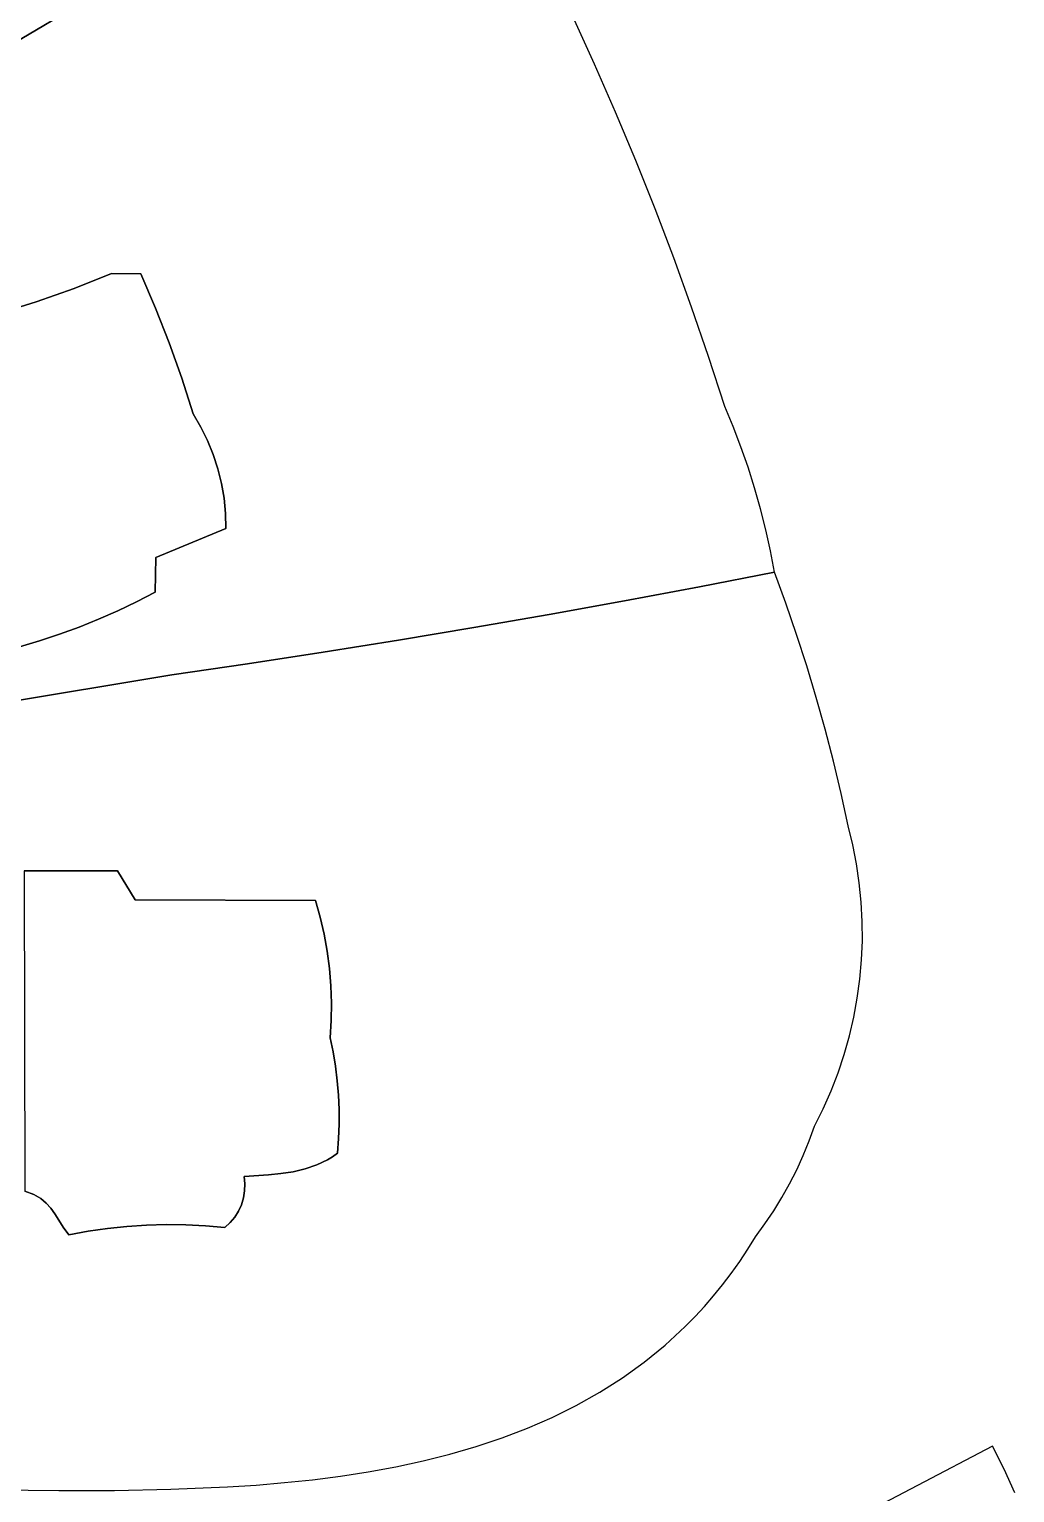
# Model space of a CAD drawing. Header units: inches. Extents: x 37.2 to 70.6, y 17.4 to 61.6.
# Drawn here: x 65.99 to 70.38, y 32.02 to 38.55 of the extents above; entities that cross this region are included whole.
import ezdxf

# ---------------------------------------------------------------- set-up
doc = ezdxf.new("R2010")
doc.units = ezdxf.units.IN
doc.layers.add('SURFACES_FOR_SKETCHUP', color=7, linetype='Continuous')

msp = doc.modelspace()

# ---------------------------------------------------------------- linework, layer by layer
at = {"layer": 'SURFACES_FOR_SKETCHUP'}
for points, invisible_edges in [([(65.8875, 38.4629), (66.6681, 38.9266), (65.7103, 38.9939)], 10), ([(65.8875, 38.4629), (66.4895, 37.4575), (66.6681, 38.9266)], 3), ([(66.4895, 37.4575), (68.4153, 38.6043), (66.6681, 38.9266)], 11), ([(68.4153, 38.6043), (66.4895, 37.4575), (68.5121, 38.3919)], 3), ([(66.023, 37.3321), (65.8875, 38.4629), (65.8514, 37.2789)], 3), ([(66.1925, 37.3917), (65.8875, 38.4629), (66.023, 37.3321)], 3), ([(66.3596, 37.4577), (65.8875, 38.4629), (66.1925, 37.3917)], 3), ([(66.4895, 37.4575), (65.8875, 38.4629), (66.3596, 37.4577)], 3), ([(68.5121, 38.3919), (66.4895, 37.4575), (68.6055, 38.1781)], 3), ([(66.5559, 37.3043), (68.6055, 38.1781), (66.4895, 37.4575)], 3), ([(68.6055, 38.1781), (66.5559, 37.3043), (68.6954, 37.9628)], 3), ([(66.617, 37.1489), (68.6954, 37.9628), (66.5559, 37.3043)], 3), ([(66.6727, 36.9915), (68.6954, 37.9628), (66.617, 37.1489)], 3), ([(68.6954, 37.9628), (66.6727, 36.9915), (68.7819, 37.7461)], 3), ([(66.7571, 36.7738), (68.7819, 37.7461), (66.6727, 36.9915)], 11), ([(66.7869, 36.7134), (68.7819, 37.7461), (66.7571, 36.7738)], 3), ([(68.7819, 37.7461), (66.7869, 36.7134), (68.8649, 37.528)], 3), ([(66.8122, 36.6512), (68.8649, 37.528), (66.7869, 36.7134)], 3), ([(68.8649, 37.528), (66.8122, 36.6512), (68.9443, 37.3086)], 3), ([(66.1925, 37.3917), (66.5559, 37.3043), (66.3596, 37.4577)], 3), ([(66.4895, 37.4575), (66.3596, 37.4577), (66.5559, 37.3043)], 2), ([(66.023, 37.3321), (66.617, 37.1489), (66.1925, 37.3917)], 3), ([(66.5559, 37.3043), (66.1925, 37.3917), (66.617, 37.1489)], 3), ([(65.8514, 37.2789), (66.7229, 36.8322), (66.023, 37.3321)], 3), ([(66.7229, 36.8322), (66.6727, 36.9915), (66.023, 37.3321)], 10), ([(66.617, 37.1489), (66.023, 37.3321), (66.6727, 36.9915)], 3), ([(65.8514, 37.2789), (65.3773, 36.4745), (66.557, 36.1915)], 11), ([(66.7229, 36.8322), (65.8514, 37.2789), (66.557, 36.1915)], 11), ([(68.9443, 37.3086), (66.8122, 36.6512), (67.9744, 35.8796)], 11), ([(67.9744, 35.8796), (68.31, 35.9379), (68.9443, 37.3086)], 10), ([(69.0202, 37.088), (68.9443, 37.3086), (68.31, 35.9379)], 10), ([(69.0926, 36.8661), (69.0202, 37.088), (68.31, 35.9379)], 10), ([(66.6727, 36.9915), (66.7229, 36.8322), (66.7571, 36.7738)], 8), ([(66.7229, 36.8322), (66.557, 36.1915), (66.7571, 36.7738)], 3), ([(68.31, 35.9379), (68.6451, 35.9985), (69.0926, 36.8661)], 10), ([(69.1296, 36.7767), (69.0926, 36.8661), (68.6451, 35.9985)], 10), ([(66.7571, 36.7738), (66.557, 36.1915), (66.7869, 36.7134)], 3), ([(69.164, 36.6863), (69.1296, 36.7767), (68.6451, 35.9985)], 10), ([(66.8122, 36.6512), (66.7869, 36.7134), (66.557, 36.1915)], 10), ([(69.1958, 36.5949), (69.164, 36.6863), (68.6451, 35.9985)], 10), ([(66.833, 36.5873), (66.8122, 36.6512), (66.557, 36.1915)], 10), ([(66.833, 36.5873), (67.9744, 35.8796), (66.8122, 36.6512)], 3), ([(66.833, 36.5873), (66.557, 36.1915), (66.8492, 36.5222)], 3), ([(66.8492, 36.5222), (67.9744, 35.8796), (66.833, 36.5873)], 3), ([(68.6451, 35.9985), (68.9799, 36.0614), (69.1958, 36.5949)], 10), ([(69.2249, 36.5028), (69.1958, 36.5949), (68.9799, 36.0614)], 10), ([(66.8492, 36.5222), (66.557, 36.1915), (66.8607, 36.456)], 3), ([(67.9744, 35.8796), (66.8492, 36.5222), (67.6384, 35.8236)], 3), ([(66.8607, 36.456), (67.6384, 35.8236), (66.8492, 36.5222)], 3), ([(69.2512, 36.4098), (69.2249, 36.5028), (68.9799, 36.0614)], 10), ([(65.4323, 36.3045), (66.557, 36.1915), (65.3773, 36.4745)], 3), ([(66.8675, 36.389), (66.8607, 36.456), (66.557, 36.1915)], 10), ([(66.8675, 36.389), (67.6384, 35.8236), (66.8607, 36.456)], 3), ([(69.2512, 36.4098), (68.9799, 36.0614), (69.2749, 36.316)], 3), ([(66.8695, 36.3214), (66.8675, 36.389), (66.557, 36.1915)], 2), ([(66.8695, 36.3214), (67.6384, 35.8236), (66.8675, 36.389)], 3), ([(65.491, 36.1357), (66.2152, 35.8817), (65.4323, 36.3045)], 3), ([(66.557, 36.1915), (65.4323, 36.3045), (66.2152, 35.8817)], 11), ([(66.8695, 36.3214), (66.557, 36.1915), (66.5544, 36.0379)], 8), ([(66.5544, 36.0379), (66.9654, 35.7186), (66.8695, 36.3214)], 11), ([(67.6384, 35.8236), (66.8695, 36.3214), (67.3021, 35.77)], 3), ([(67.3021, 35.77), (66.8695, 36.3214), (66.9654, 35.7186)], 3), ([(69.2959, 36.2216), (69.2749, 36.316), (68.9799, 36.0614)], 10), ([(69.3142, 36.1266), (69.2959, 36.2216), (68.9799, 36.0614)], 2), ([(66.3018, 35.9165), (66.557, 36.1915), (66.2152, 35.8817)], 3), ([(66.3018, 35.9165), (66.3873, 35.9542), (66.557, 36.1915)], 10), ([(66.4715, 35.9947), (66.557, 36.1915), (66.3873, 35.9542)], 3), ([(66.4715, 35.9947), (66.5544, 36.0379), (66.557, 36.1915)], 8), ([(65.5533, 35.9681), (66.0387, 35.8207), (65.491, 36.1357)], 3), ([(66.1275, 35.8497), (66.2152, 35.8817), (65.491, 36.1357)], 10), ([(66.1275, 35.8497), (65.491, 36.1357), (66.0387, 35.8207)], 3), ([(69.3647, 35.9882), (69.3142, 36.1266), (68.9799, 36.0614)], 8), ([(66.4715, 35.9947), (66.6283, 35.6696), (66.5544, 36.0379)], 3), ([(66.9654, 35.7186), (66.5544, 36.0379), (66.6283, 35.6696)], 3), ([(68.6451, 35.9985), (69.4576, 35.7088), (68.9799, 36.0614)], 3), ([(69.3647, 35.9882), (68.9799, 36.0614), (69.4125, 35.849)], 3), ([(69.4125, 35.849), (68.9799, 36.0614), (69.4576, 35.7088)], 3), ([(66.0387, 35.8207), (65.5533, 35.9681), (65.949, 35.7945)], 3), ([(66.3018, 35.9165), (66.6283, 35.6696), (66.3873, 35.9542)], 3), ([(66.3873, 35.9542), (66.6283, 35.6696), (66.4715, 35.9947)], 3), ([(68.31, 35.9379), (69.5763, 35.2836), (68.6451, 35.9985)], 3), ([(69.4999, 35.5679), (68.6451, 35.9985), (69.5395, 35.4261)], 3), ([(69.5395, 35.4261), (68.6451, 35.9985), (69.5763, 35.2836)], 3), ([(69.4576, 35.7088), (68.6451, 35.9985), (69.4999, 35.5679)], 3), ([(66.2152, 35.8817), (66.6283, 35.6696), (66.3018, 35.9165)], 3), ([(67.9744, 35.8796), (67.2896, 34.5879), (68.31, 35.9379)], 3), ([(67.3069, 34.5125), (68.31, 35.9379), (67.2896, 34.5879)], 3), ([(67.3069, 34.5125), (69.6415, 34.9964), (68.31, 35.9379)], 11), ([(69.5763, 35.2836), (68.31, 35.9379), (69.6103, 35.1403)], 3), ([(69.6103, 35.1403), (68.31, 35.9379), (69.6415, 34.9964)], 3), ([(66.0387, 35.8207), (66.6283, 35.6696), (66.1275, 35.8497)], 3), ([(66.1275, 35.8497), (66.6283, 35.6696), (66.2152, 35.8817)], 3), ([(67.2896, 34.5879), (67.9744, 35.8796), (67.2687, 34.6625)], 3), ([(67.6384, 35.8236), (67.2687, 34.6625), (67.9744, 35.8796)], 3), ([(67.3021, 35.77), (67.2687, 34.6625), (67.6384, 35.8236)], 3), ([(66.6283, 35.6696), (65.8584, 35.7714), (64.3142, 35.2824)], 3), ([(65.8584, 35.7714), (66.6283, 35.6696), (65.949, 35.7945)], 3), ([(65.949, 35.7945), (66.6283, 35.6696), (66.0387, 35.8207)], 3), ([(66.9654, 35.7186), (67.2687, 34.6625), (67.3021, 35.77)], 3), ([(66.6283, 35.6696), (66.3865, 34.7954), (66.9654, 35.7186)], 3), ([(67.2687, 34.6625), (66.9654, 35.7186), (66.3865, 34.7954)], 11), ([(66.6283, 35.6696), (64.3142, 35.2824), (65.97, 34.7954)], 10), ([(66.6283, 35.6696), (65.97, 34.7954), (66.3865, 34.7954)], 9), ([(67.3205, 34.4365), (69.6415, 34.9964), (67.3069, 34.5125)], 3), ([(69.6415, 34.9964), (67.3205, 34.4365), (69.6624, 34.9118)], 3), ([(69.6624, 34.9118), (67.3205, 34.4365), (69.6791, 34.8267)], 3), ([(66.3865, 34.7954), (65.97, 34.7954), (66.4649, 34.6655)], 2), ([(65.9731, 33.3668), (66.4649, 34.6655), (65.97, 34.7954)], 3), ([(66.3865, 34.7954), (66.4649, 34.6655), (67.2687, 34.6625)], 8), ([(69.6791, 34.8267), (67.3205, 34.4365), (69.6917, 34.7411)], 3), ([(69.6917, 34.7411), (67.3205, 34.4365), (69.7003, 34.6553)], 3), ([(66.0129, 33.3513), (66.4649, 34.6655), (65.9731, 33.3668)], 3), ([(66.044, 33.3335), (66.4649, 34.6655), (66.0129, 33.3513)], 3), ([(66.4649, 34.6655), (66.044, 33.3335), (66.9502, 33.4318)], 11), ([(67.2896, 34.5879), (67.2687, 34.6625), (66.4649, 34.6655)], 8), ([(67.3205, 34.4365), (67.3069, 34.5125), (66.4649, 34.6655)], 10), ([(67.337, 34.283), (66.4649, 34.6655), (67.3397, 34.2058)], 3), ([(67.3388, 34.1284), (67.3397, 34.2058), (66.4649, 34.6655)], 10), ([(67.2896, 34.5879), (66.4649, 34.6655), (67.3069, 34.5125)], 3), ([(67.3306, 34.3599), (66.4649, 34.6655), (67.337, 34.283)], 3), ([(67.3205, 34.4365), (66.4649, 34.6655), (67.3306, 34.3599)], 3), ([(67.3341, 34.0511), (67.3388, 34.1284), (66.4649, 34.6655)], 10), ([(66.9502, 33.4318), (67.3341, 34.0511), (66.4649, 34.6655)], 11), ([(67.3306, 34.3599), (69.7003, 34.6553), (67.3205, 34.4365)], 3), ([(69.7003, 34.6553), (67.3306, 34.3599), (69.7048, 34.5694)], 3), ([(69.7048, 34.5694), (67.3306, 34.3599), (69.7053, 34.4835)], 3), ([(69.7053, 34.4835), (67.3306, 34.3599), (69.7018, 34.3977)], 3), ([(69.7018, 34.3977), (67.3306, 34.3599), (69.6943, 34.3123)], 3), ([(67.337, 34.283), (69.6827, 34.2273), (67.3306, 34.3599)], 3), ([(69.6943, 34.3123), (67.3306, 34.3599), (69.6827, 34.2273)], 3), ([(69.6827, 34.2273), (67.337, 34.283), (69.6673, 34.1429)], 3), ([(69.6673, 34.1429), (67.337, 34.283), (69.6478, 34.0592)], 3), ([(69.6245, 33.9764), (67.337, 34.283), (69.5972, 33.8946)], 3), ([(67.3397, 34.2058), (69.5972, 33.8946), (67.337, 34.283)], 3), ([(69.6478, 34.0592), (67.337, 34.283), (69.6245, 33.9764)], 3), ([(67.3388, 34.1284), (69.4919, 33.6567), (67.3397, 34.2058)], 3), ([(69.5309, 33.7346), (67.3397, 34.2058), (69.4919, 33.6567)], 3), ([(69.566, 33.8139), (67.3397, 34.2058), (69.5309, 33.7346)], 3), ([(69.5972, 33.8946), (67.3397, 34.2058), (69.566, 33.8139)], 3), ([(67.3388, 34.1284), (67.3341, 34.0511), (67.3473, 33.9876)], 8), ([(67.3578, 33.9237), (69.4919, 33.6567), (67.3388, 34.1284)], 11), ([(67.3388, 34.1284), (67.3473, 33.9876), (67.3578, 33.9237)], 9), ([(67.3341, 34.0511), (66.9502, 33.4318), (67.3473, 33.9876)], 3), ([(67.3473, 33.9876), (66.9502, 33.4318), (67.3578, 33.9237)], 3), ([(67.3657, 33.8595), (67.3578, 33.9237), (66.9502, 33.4318)], 10), ([(67.3657, 33.8595), (69.4919, 33.6567), (67.3578, 33.9237)], 3), ([(66.9502, 33.4318), (67.0586, 33.4391), (67.3657, 33.8595)], 10), ([(67.3711, 33.7951), (67.3657, 33.8595), (67.0586, 33.4391)], 10), ([(69.4919, 33.6567), (67.3657, 33.8595), (69.4683, 33.5906)], 3), ([(67.3711, 33.7951), (69.4129, 33.4619), (67.3657, 33.8595)], 3), ([(69.4419, 33.5257), (67.3657, 33.8595), (69.4129, 33.4619)], 3), ([(69.4683, 33.5906), (67.3657, 33.8595), (69.4419, 33.5257)], 3), ([(67.0586, 33.4391), (67.1142, 33.4451), (67.3711, 33.7951)], 10), ([(67.3738, 33.7305), (67.3711, 33.7951), (67.1142, 33.4451)], 10), ([(69.3813, 33.3995), (69.4129, 33.4619), (67.3711, 33.7951)], 10), ([(69.2713, 33.2206), (69.3105, 33.2787), (67.3711, 33.7951)], 10), ([(67.3738, 33.7305), (69.2298, 33.164), (67.3711, 33.7951)], 3), ([(69.2713, 33.2206), (67.3711, 33.7951), (69.2298, 33.164)], 3), ([(69.3471, 33.3384), (67.3711, 33.7951), (69.3105, 33.2787)], 3), ([(69.3813, 33.3995), (67.3711, 33.7951), (69.3471, 33.3384)], 3), ([(67.1142, 33.4451), (67.1693, 33.4538), (67.3738, 33.7305)], 10), ([(67.3738, 33.7305), (67.1693, 33.4538), (67.3738, 33.6658)], 3), ([(67.3738, 33.6658), (69.2298, 33.164), (67.3738, 33.7305)], 3), ([(67.1693, 33.4538), (67.223, 33.4664), (67.3738, 33.6658)], 10), ([(67.223, 33.4664), (67.2744, 33.4837), (67.3738, 33.6658)], 10), ([(67.3713, 33.6011), (67.3738, 33.6658), (67.2744, 33.4837)], 10), ([(67.3713, 33.6011), (69.1586, 33.053), (67.3738, 33.6658)], 3), ([(69.1948, 33.1076), (67.3738, 33.6658), (69.1586, 33.053)], 3), ([(69.2298, 33.164), (67.3738, 33.6658), (69.1948, 33.1076)], 3), ([(67.2744, 33.4837), (67.3224, 33.5067), (67.3713, 33.6011)], 10), ([(67.3224, 33.5067), (67.3449, 33.5207), (67.3713, 33.6011)], 10), ([(67.3661, 33.5365), (67.3713, 33.6011), (67.3449, 33.5207)], 2), ([(67.3661, 33.5365), (69.0017, 32.8529), (67.3713, 33.6011)], 3), ([(69.0427, 32.9003), (67.3713, 33.6011), (69.0017, 32.8529)], 3), ([(69.0825, 32.9494), (67.3713, 33.6011), (69.0427, 32.9003)], 3), ([(69.1212, 33.0002), (67.3713, 33.6011), (69.0825, 32.9494)], 3), ([(69.1586, 33.053), (67.3713, 33.6011), (69.1212, 33.0002)], 3), ([(67.2744, 33.4837), (67.223, 33.4664), (67.6264, 32.1383)], 10), ([(67.3224, 33.5067), (67.2744, 33.4837), (67.7475, 32.1645)], 10), ([(67.6264, 32.1383), (67.7475, 32.1645), (67.2744, 33.4837)], 10), ([(67.3449, 33.5207), (67.3224, 33.5067), (67.867, 32.1945)], 10), ([(67.7475, 32.1645), (67.867, 32.1945), (67.3224, 33.5067)], 10), ([(67.3661, 33.5365), (67.3449, 33.5207), (67.9845, 32.2286)], 10), ([(67.867, 32.1945), (67.9845, 32.2286), (67.3449, 33.5207)], 10), ([(67.9845, 32.2286), (68.0998, 32.2671), (67.3661, 33.5365)], 10), ([(68.7332, 32.6044), (68.8268, 32.6807), (67.3661, 33.5365)], 10), ([(68.8268, 32.6807), (68.9164, 32.7635), (67.3661, 33.5365)], 10), ([(68.9164, 32.7635), (68.9596, 32.8074), (67.3661, 33.5365)], 10), ([(68.5348, 32.47), (68.6358, 32.5342), (67.3661, 33.5365)], 10), ([(68.323, 32.3582), (68.4304, 32.4114), (67.3661, 33.5365)], 10), ([(68.0998, 32.2671), (68.2127, 32.3102), (67.3661, 33.5365)], 10), ([(69.0017, 32.8529), (67.3661, 33.5365), (68.9596, 32.8074)], 3), ([(68.6358, 32.5342), (68.7332, 32.6044), (67.3661, 33.5365)], 10), ([(68.2127, 32.3102), (68.323, 32.3582), (67.3661, 33.5365)], 10), ([(68.4304, 32.4114), (68.5348, 32.47), (67.3661, 33.5365)], 10), ([(66.044, 33.3335), (66.5157, 33.2157), (66.9502, 33.4318)], 11), ([(66.603, 33.2181), (66.9502, 33.4318), (66.5157, 33.2157)], 3), ([(66.603, 33.2181), (66.6905, 33.217), (66.9502, 33.4318)], 10), ([(66.6905, 33.217), (66.7779, 33.2125), (66.9502, 33.4318)], 10), ([(66.9502, 33.4318), (66.7779, 33.2125), (66.9536, 33.3997)], 3), ([(67.223, 33.4664), (66.909, 33.2511), (67.6264, 32.1383)], 11), ([(67.1693, 33.4538), (66.909, 33.2511), (67.223, 33.4664)], 3), ([(66.909, 33.2511), (67.1693, 33.4538), (66.9256, 33.2779)], 3), ([(67.1142, 33.4451), (66.9256, 33.2779), (67.1693, 33.4538)], 3), ([(66.9256, 33.2779), (67.1142, 33.4451), (66.9386, 33.3066)], 3), ([(66.9386, 33.3066), (67.1142, 33.4451), (66.9476, 33.3367)], 3), ([(67.0586, 33.4391), (66.9476, 33.3367), (67.1142, 33.4451)], 3), ([(67.0586, 33.4391), (66.9527, 33.3679), (66.9476, 33.3367)], 9), ([(67.0586, 33.4391), (66.9502, 33.4318), (66.9536, 33.3997)], 8), ([(67.0586, 33.4391), (66.9536, 33.3997), (66.9527, 33.3679)], 9), ([(65.9731, 33.3668), (65.6475, 32.0362), (66.1687, 33.172)], 11), ([(66.1243, 33.2372), (66.1064, 33.2653), (65.9731, 33.3668)], 10), ([(66.1444, 33.2061), (66.1243, 33.2372), (65.9731, 33.3668)], 10), ([(65.9731, 33.3668), (66.1064, 33.2653), (66.0129, 33.3513)], 3), ([(66.1687, 33.172), (66.1444, 33.2061), (65.9731, 33.3668)], 10), ([(66.044, 33.3335), (66.0129, 33.3513), (66.0885, 33.2907)], 10), ([(66.0885, 33.2907), (66.0129, 33.3513), (66.1064, 33.2653)], 3), ([(66.9536, 33.3997), (66.7779, 33.2125), (66.9527, 33.3679)], 3), ([(66.9476, 33.3367), (66.9527, 33.3679), (66.7779, 33.2125)], 10), ([(66.0885, 33.2907), (66.0684, 33.3133), (66.044, 33.3335)], 8), ([(66.5157, 33.2157), (66.044, 33.3335), (66.4284, 33.2099)], 3), ([(66.0684, 33.3133), (66.4284, 33.2099), (66.044, 33.3335)], 3), ([(66.4284, 33.2099), (66.0684, 33.3133), (66.3415, 33.2007)], 3), ([(66.0885, 33.2907), (66.3415, 33.2007), (66.0684, 33.3133)], 3), ([(66.1064, 33.2653), (66.3415, 33.2007), (66.0885, 33.2907)], 3), ([(66.9386, 33.3066), (66.9476, 33.3367), (66.7779, 33.2125)], 10), ([(66.9386, 33.3066), (66.7779, 33.2125), (66.9256, 33.2779)], 3), ([(66.9256, 33.2779), (66.7779, 33.2125), (66.909, 33.2511)], 3), ([(66.1243, 33.2372), (66.2549, 33.1881), (66.1064, 33.2653)], 3), ([(66.3415, 33.2007), (66.1064, 33.2653), (66.2549, 33.1881)], 3), ([(66.1444, 33.2061), (66.2549, 33.1881), (66.1243, 33.2372)], 3), ([(66.5157, 33.2157), (66.4284, 33.2099), (66.6242, 32.0376)], 10), ([(66.5157, 33.2157), (66.6242, 32.0376), (66.603, 33.2181)], 3), ([(66.603, 33.2181), (66.6242, 32.0376), (66.6905, 33.217)], 3), ([(66.7779, 33.2125), (66.6905, 33.217), (66.6242, 32.0376)], 10), ([(66.6242, 32.0376), (66.877, 32.0483), (66.7779, 33.2125)], 10), ([(66.8888, 33.2265), (66.909, 33.2511), (66.7779, 33.2125)], 10), ([(66.8651, 33.2045), (66.8888, 33.2265), (66.7779, 33.2125)], 2), ([(66.8651, 33.2045), (66.7779, 33.2125), (66.877, 32.0483)], 10), ([(66.8888, 33.2265), (66.8651, 33.2045), (67.38, 32.0966)], 10), ([(66.909, 33.2511), (66.8888, 33.2265), (67.5038, 32.1158)], 10), ([(67.38, 32.0966), (67.5038, 32.1158), (66.8888, 33.2265)], 10), ([(67.5038, 32.1158), (67.6264, 32.1383), (66.909, 33.2511)], 10), ([(66.1252, 32.0327), (66.1687, 33.172), (65.6475, 32.0362)], 3), ([(66.3729, 32.033), (66.1687, 33.172), (66.1252, 32.0327)], 3), ([(66.1444, 33.2061), (66.1687, 33.172), (66.2549, 33.1881)], 8), ([(66.1687, 33.172), (66.3729, 32.033), (66.2549, 33.1881)], 3), ([(66.2549, 33.1881), (66.3729, 32.033), (66.3415, 33.2007)], 3), ([(66.4284, 33.2099), (66.3415, 33.2007), (66.3729, 32.033)], 10), ([(66.6242, 32.0376), (66.4284, 33.2099), (66.3729, 32.033)], 3), ([(67.1296, 32.0673), (67.2551, 32.0805), (66.8651, 33.2045)], 10), ([(66.877, 32.0483), (67.0034, 32.0566), (66.8651, 33.2045)], 10), ([(67.2551, 32.0805), (67.38, 32.0966), (66.8651, 33.2045)], 10), ([(67.1296, 32.0673), (66.8651, 33.2045), (67.0034, 32.0566)], 3), ([(65.5804, 29.763), (68.3253, 30.0622), (70.2847, 32.2305)], 3), ([(68.3253, 30.0622), (68.6507, 30.2414), (70.2847, 32.2305)], 10), ([(68.6507, 30.2414), (68.9751, 30.4226), (70.2847, 32.2305)], 10), ([(68.9751, 30.4226), (69.2983, 30.6056), (70.2847, 32.2305)], 10), ([(69.2983, 30.6056), (69.6205, 30.7906), (70.2847, 32.2305)], 10), ([(69.6205, 30.7906), (69.9416, 30.9775), (70.2847, 32.2305)], 10), ([(70.3365, 32.1268), (70.2847, 32.2305), (69.9416, 30.9775)], 10), ([(70.3842, 32.0213), (70.3365, 32.1268), (69.9416, 30.9775)], 10)]:
    msp.add_3dface(points, dxfattribs=dict(at, invisible_edges=invisible_edges))

doc.saveas('drawing.dxf')
